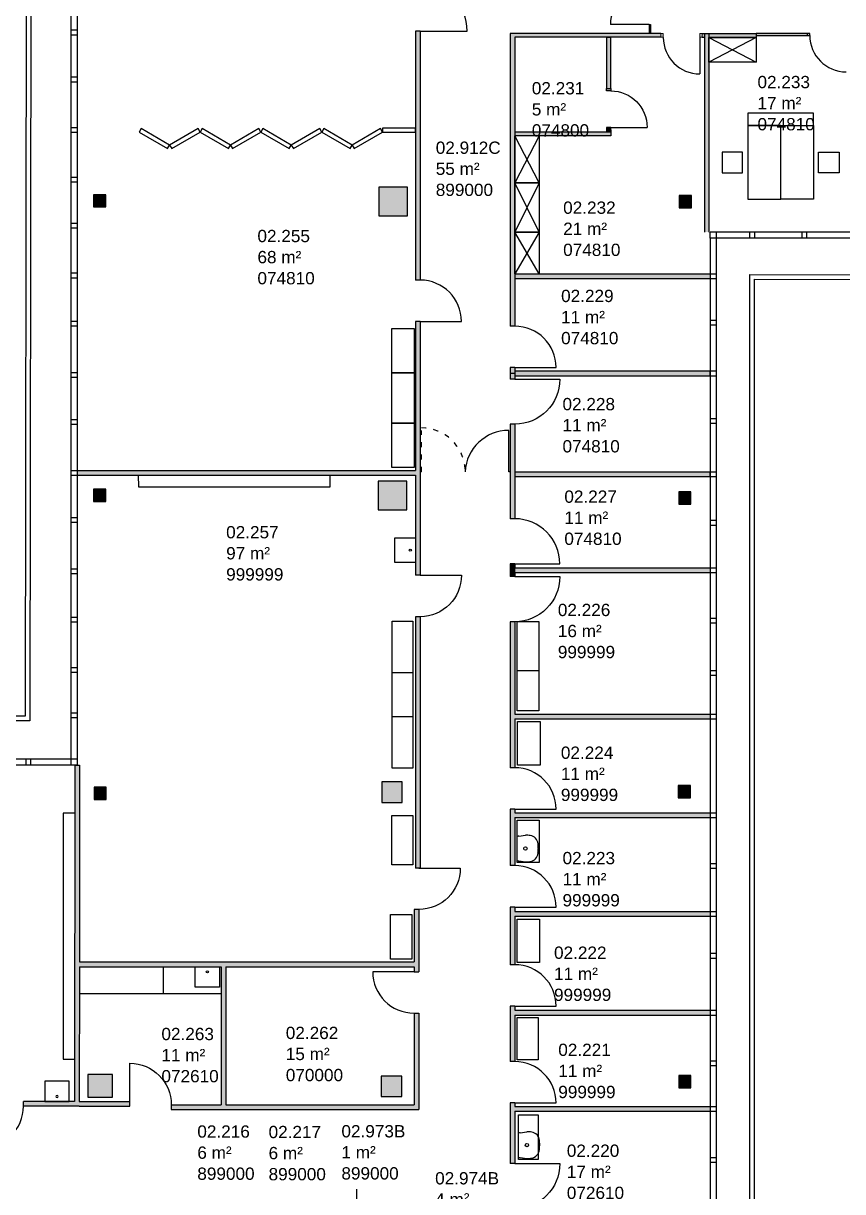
# Model space of a CAD drawing. Header units: metres. Extents: x -1 to 148, y 0 to 108.
# Drawn here: x 33.15 to 53.15, y 62.51 to 91.02 of the extents above; entities that cross this region are included whole.
import ezdxf

# ---------------------------------------------------------------- set-up
doc = ezdxf.new("R2010")
doc.units = ezdxf.units.M
doc.header["$MEASUREMENT"] = 0
doc.header["$PDSIZE"] = -2
doc.linetypes.add('ACAD_ISO03W100', pattern=[30, 12, -18])
doc.layers.get('0').update_dxf_attribs({"linetype": 'CONTINUOUS'})
doc.layers.get('DEFPOINTS').update_dxf_attribs({"linetype": 'CONTINUOUS'})
for name, color, linetype in [('AUSSENWAND_STUETZE', 7, 'CONTINUOUS'), ('AUSSENWAND_STUETZE_FILLING', 7, 'CONTINUOUS'), ('BEMASZUNG', 8, 'CONTINUOUS'), ('BODENKANTEN', 7, 'CONTINUOUS'), ('FENSTER', 4, 'CONTINUOUS'), ('INNENWAND', 7, 'CONTINUOUS'), ('INNENWAND_FILLING', 7, 'CONTINUOUS'), ('MOEBEL', 6, 'CONTINUOUS'), ('RAUMSTEMPEL', 7, 'CONTINUOUS'), ('SANITAER', 6, 'CONTINUOUS'), ('TUEREN', 4, 'CONTINUOUS')]:
    doc.layers.add(name, color=color, linetype=linetype)
doc.styles.add('ARIAL', font='arial.ttf')
doc.dimstyles.new('Meter_Bem', dxfattribs={"dimtxt": 0.35, "dimasz": 0.015, "dimexe": 0, "dimexo": 0.1, "dimgap": 0.05, "dimtad": 1, "dimzin": 0, "dimdsep": 46, "dimtxsty": 'ARIAL', "dimblk1": 'mass1', "dimblk2": 'mass2', "dimsah": 1, "dimcen": 0.125, "dimse1": 1, "dimse2": 1, "dimclrd": 256, "dimclre": 1, "dimclrt": 256, "dimazin": 0, "dimtp": 102033525.0, "dimtm": 1, "dimtfac": 1, "dimtix": 1, "dimtmove": 2, "dimatfit": 3, "dimldrblk": 'mass2', "dimfxl": 1, "dimtolj": 1, "dimtzin": 0, "dimlwd": -1, "dimarcsym": 0})

# ---------------------------------------------------------------- blocks, each defined once
blk = doc.blocks.new('Tuer')
at = {"layer": 'TUEREN'}
blk.add_line((0, 0), (0, 0.82), dxfattribs=at)
blk.add_arc((0, 0), 0.82, 90, 180, dxfattribs=at)
blk = doc.blocks.new('Tuer_doppelt')
at = {"layer": 'TUEREN'}
for p, q in [((-1.32, 0), (-1.32, 0.66)), ((0, 0), (0, 0.66))]:
    blk.add_line(p, q, dxfattribs=at)
for centre, start, end in [((-1.32, 0), 360, 90), ((0, 0), 90, 180)]:
    blk.add_arc(centre, 0.66, start, end, dxfattribs=at)
blk = doc.blocks.new('Raumstempel')
at = {"color": 0, "linetype": 'ByBlock', "style": 'ARIAL'}
for tag, p in [('HOERSAALNUMMER', (0, 1.029)), ('ANZAHL PLAETZE', (0, 0.514)), ('RAUMNUMMER', (0, 0)), ('FLÄCHE', (0, -0.514)), ('INSTITUTSNUMMER1', (0, -1.029)), ('INSTITUTSNUMMER2', (0, -1.543))]:
    blk.add_attdef(tag, p, '', height=0.3, dxfattribs=at)
blk = doc.blocks.new('Ausgussbecken')
blk.add_lwpolyline([(-0.185, 0), (0.415, 0), (0.415, -0.5), (-0.185, -0.5)], close=True)
at = {"linetype": 'Continuous'}
blk.add_circle((0.115, -0.124), 0.0253, dxfattribs=at)
blk = doc.blocks.new('Waschbecken')
at = {"linetype": 'Continuous'}
for p, q in [((-0.294, 0), (0.294, 0)), ((-0.302, -0.041), (-0.325, -0.203)), ((0.302, -0.041), (0.325, -0.203))]:
    blk.add_line(p, q, dxfattribs=at)
blk.add_circle((0, -0.201), 0.0409, dxfattribs=at)
for centre, radius, start, end in [((-0.217, -0.036), 0.0852, 154.6521, 183.1417), ((0.217, -0.036), 0.0852, 356.8585, 25.3109), ((0.288, -0.222), 0.613, 178.1599, 188.9411), ((-0.288, -0.222), 0.613, 351.059, 1.8403), ((-0.095, -0.283), 0.226, 188.9945, 265.2303), ((0.222, 3.518), 4.039, 265.2289, 266.846), ((-0.209, 3.3), 3.821, 273.1336, 274.8472), ((0.095, -0.283), 0.226, 274.824, 351.059)]:
    blk.add_arc(centre, radius, start, end, dxfattribs=at)
blk = doc.blocks.new('mass1')
for p, q in [((0, 25.5), (0, -12.75)), ((-5, -5), (5, 5)), ((-5, 0), (5, 0))]:
    blk.add_line(p, q)
blk = doc.blocks.new('mass2')
for p, q in [((5, 5), (-5, -5)), ((5, 0), (-5, 0)), ((0, -25.5), (0, 12.75))]:
    blk.add_line(p, q)
blk = doc.blocks.new('*D12')
at = {"layer": 'BEMASZUNG', "transparency": 16777216}
blk.add_line((-1, 1.015), (-1, 106.295), dxfattribs=at)
at = {"layer": 'DEFPOINTS', "color": 0, "transparency": 16777216}
for p in [(-1, 106.31), (35.274, 106.31), (2.008, 1)]:
    blk.add_point(p, dxfattribs=at)
at = {"layer": 'BEMASZUNG', "transparency": 16777216, "xscale": 0.015, "yscale": 0.015, "zscale": 0.015}
for name, p, rotation in [('mass2', (-1, 106.31), 90), ('mass1', (-1, 1), 270)]:
    blk.add_blockref(name, p, dxfattribs=dict(at, rotation=rotation))
at = {"layer": 'BEMASZUNG', "transparency": 16777216, "insert": (-1.229, 53.655), "char_height": 0.35, "attachment_point": 5, "rotation": 90, "style": 'ARIAL'}
blk.add_mtext('\\A1;105.31', dxfattribs=at)
blk = doc.blocks.new('*D29')
at = {"layer": 'BEMASZUNG', "transparency": 16777216}
blk.add_line((0.955, 107.255), (147.913, 107.255), dxfattribs=at)
at = {"layer": 'DEFPOINTS', "color": 0, "transparency": 16777216}
for p in [(147.928, 107.255), (147.928, 78.566), (0.94, 71.045)]:
    blk.add_point(p, dxfattribs=at)
at = {"layer": 'BEMASZUNG', "transparency": 16777216, "xscale": 0.015, "yscale": 0.015, "zscale": 0.015, "rotation": 180}
blk.add_blockref('mass1', (0.94, 107.255), dxfattribs=at)
at = {"layer": 'BEMASZUNG', "transparency": 16777216, "xscale": 0.015, "yscale": 0.015, "zscale": 0.015}
blk.add_blockref('mass2', (147.928, 107.255), dxfattribs=at)
at = {"layer": 'BEMASZUNG', "transparency": 16777216, "insert": (74.434, 107.483), "char_height": 0.35, "attachment_point": 5, "style": 'ARIAL'}
blk.add_mtext('\\A1;146.99', dxfattribs=at)

msp = doc.modelspace()

# ---------------------------------------------------------------- hatches: boundary and pattern name
at = {"layer": 'AUSSENWAND_STUETZE_FILLING'}
for points in [[(41.829, 87.023), (41.829, 86.323), (42.529, 86.323), (42.529, 87.023)], [(35.162, 86.537), (35.162, 86.837), (34.862, 86.837), (34.862, 86.537)], [(49.46, 86.516), (49.46, 86.816), (49.16, 86.816), (49.16, 86.516)], [(41.815, 79.842), (41.815, 79.142), (42.515, 79.142), (42.515, 79.842)], [(35.16, 79.35), (35.16, 79.65), (34.86, 79.65), (34.86, 79.35)], [(49.448, 79.287), (49.448, 79.587), (49.148, 79.587), (49.148, 79.287)], [(41.899, 72.006), (42.399, 72.006), (42.399, 72.506), (41.899, 72.506)], [(49.437, 72.121), (49.437, 72.421), (49.137, 72.421), (49.137, 72.121)], [(35.176, 72.078), (35.176, 72.378), (34.876, 72.378), (34.876, 72.078)], [(34.724, 65.362), (34.724, 64.812), (35.324, 64.812), (35.324, 65.362)], [(41.886, 64.825), (42.386, 64.825), (42.386, 65.325), (41.886, 65.325)], [(49.448, 65.041), (49.448, 65.341), (49.148, 65.341), (49.148, 65.041)]]:
    msp.add_hatch(color=256, dxfattribs=at).paths.add_polyline_path(points)
at = {"layer": 'INNENWAND_FILLING'}
for points in [[(48.464, 90.993), (48.424, 90.993), (48.424, 90.774), (48.464, 90.774)], [(45.031, 90.774), (45.031, 83.628), (45.146, 83.628), (45.146, 88.274), (45.146, 90.677), (48.712, 90.677), (48.712, 90.774)], [(49.888, 90.774), (49.788, 90.774), (49.788, 85.924), (49.888, 85.924)], [(47.488, 88.274), (47.488, 88.374), (45.146, 88.374), (45.146, 88.274)], [(45.146, 84.903), (45.146, 84.788), (49.917, 84.788), (49.917, 84.903)], [(45.146, 82.534), (45.146, 82.618), (45.031, 82.618), (45.031, 82.335), (45.146, 82.335), (45.146, 82.419), (49.917, 82.419), (49.917, 82.534)], [(42.807, 69.393), (42.692, 69.393), (42.692, 68.112), (34.52, 68.112), (34.525, 72.913), (34.41, 72.913), (34.401, 64.704), (33.15, 64.704), (33.15, 64.589), (34.516, 64.589), (35.752, 64.589), (35.752, 64.704), (34.516, 64.704), (34.52, 67.997), (37.98, 67.997), (37.98, 64.628), (36.762, 64.628), (36.762, 64.513), (42.803, 64.513), (42.803, 66.863), (42.688, 66.863), (42.688, 64.628), (38.095, 64.628), (38.095, 67.997), (42.688, 67.997), (42.688, 67.873), (42.803, 67.873), (42.803, 67.997), (42.807, 67.997)]]:
    msp.add_hatch(color=256, dxfattribs=at).paths.add_polyline_path(points)
h = msp.add_hatch(color=256, dxfattribs=at)
h.dxf.hatch_style = 1
h.paths.add_polyline_path([(42.836, 90.829), (42.721, 90.829), (42.721, 87.267), (42.721, 84.752), (42.836, 84.752)])
h = msp.add_hatch(color=256, dxfattribs=at)
h.paths.add_polyline_path([(47.488, 90.674), (47.388, 90.674), (47.388, 89.429), (47.488, 89.429)])
h.paths.add_polyline_path([(47.488, 89.429), (47.388, 89.429), (47.388, 89.369), (47.488, 89.369)])
h = msp.add_hatch(color=256, dxfattribs=at)
h.paths.add_polyline_path([(48.772, 90.774), (48.712, 90.774), (48.712, 90.677), (48.772, 90.677)])
h.paths.add_polyline_path([(49.788, 90.774), (49.722, 90.774), (49.722, 90.677), (49.788, 90.677)])
h.paths.add_polyline_path([(49.722, 90.774), (49.662, 90.774), (49.662, 90.677), (49.722, 90.677)])
h = msp.add_hatch(color=256, dxfattribs=at)
h.paths.add_polyline_path([(52.347, 90.774), (52.287, 90.774), (52.287, 90.724), (52.347, 90.724)])
h.paths.add_polyline_path([(52.287, 90.774), (51.038, 90.774), (51.038, 90.724), (52.287, 90.724)])
h.paths.add_polyline_path([(51.038, 90.774), (49.888, 90.774), (49.888, 90.674), (51.038, 90.674)])
h = msp.add_hatch(color=256, dxfattribs=at)
h.paths.add_polyline_path([(47.388, 88.479), (47.388, 88.419), (47.488, 88.419), (47.488, 88.479)])
h.paths.add_polyline_path([(47.388, 88.419), (47.388, 88.374), (47.488, 88.374), (47.488, 88.419)])
h = msp.add_hatch(color=256, dxfattribs=at)
h.dxf.hatch_style = 1
h.paths.add_polyline_path([(42.836, 83.742), (42.721, 83.742), (42.721, 80.105), (34.462, 80.105), (34.462, 79.99), (42.721, 79.99), (42.721, 77.548), (42.836, 77.548)])
h = msp.add_hatch(color=256, dxfattribs=at)
h.dxf.hatch_style = 1
h.paths.add_polyline_path([(45.146, 81.235), (45.031, 81.235), (45.031, 78.928), (45.146, 78.928), (45.146, 79.961), (45.146, 80.076)])
h = msp.add_hatch(color=256, dxfattribs=at)
h.dxf.hatch_style = 1
h.paths.add_polyline_path([(49.917, 80.076), (45.146, 80.076), (45.146, 79.961), (49.917, 79.961)])
h = msp.add_hatch(color=256, dxfattribs=at)
h.dxf.hatch_style = 1
h.paths.add_polyline_path([(45.146, 77.828), (45.031, 77.828), (45.031, 77.515), (45.146, 77.515), (45.146, 77.614), (45.146, 77.729)])
h = msp.add_hatch(color=256, dxfattribs=at)
h.dxf.hatch_style = 1
h.paths.add_polyline_path([(49.917, 77.729), (45.146, 77.729), (45.146, 77.614), (49.917, 77.614)])
h = msp.add_hatch(color=256, dxfattribs=at)
h.paths.add_polyline_path([(42.836, 76.538), (42.721, 76.538), (42.721, 70.403), (42.836, 70.403)])
h.paths.add_polyline_path([(45.146, 71.635), (49.917, 71.635), (49.917, 71.75), (45.146, 71.75), (45.146, 71.842), (45.031, 71.842), (45.031, 70.462), (45.146, 70.462)])
h.paths.add_polyline_path([(45.146, 69.23), (49.917, 69.23), (49.917, 69.345), (45.146, 69.345), (45.146, 69.452), (45.031, 69.452), (45.031, 68.045), (45.146, 68.045)])
h = msp.add_hatch(color=256, dxfattribs=at)
h.dxf.hatch_style = 1
h.paths.add_polyline_path([(45.146, 76.415), (45.031, 76.415), (45.031, 72.852), (45.146, 72.852), (45.146, 74.048), (49.917, 74.048), (49.917, 74.163), (45.146, 74.163)])
h = msp.add_hatch(color=256, dxfattribs=at)
h.paths.add_polyline_path([(49.917, 66.932), (45.146, 66.932), (45.146, 67.035), (45.031, 67.035), (45.031, 65.681), (45.146, 65.681), (45.146, 66.817), (49.917, 66.817)])
h.paths.add_polyline_path([(49.917, 64.586), (45.146, 64.586), (45.146, 64.671), (45.031, 64.671), (45.031, 63.19), (45.146, 63.19), (45.146, 64.471), (49.917, 64.471)])

# ---------------------------------------------------------------- linework, layer by layer
at = {"layer": 'AUSSENWAND_STUETZE'}
for points in [[(41.829, 86.323), (42.529, 86.323), (42.529, 87.023), (41.829, 87.023)], [(34.862, 86.537), (35.162, 86.537), (35.162, 86.837), (34.862, 86.837)], [(49.16, 86.516), (49.46, 86.516), (49.46, 86.816), (49.16, 86.816)], [(41.815, 79.142), (42.515, 79.142), (42.515, 79.842), (41.815, 79.842)], [(34.86, 79.35), (35.16, 79.35), (35.16, 79.65), (34.86, 79.65)], [(49.148, 79.287), (49.448, 79.287), (49.448, 79.587), (49.148, 79.587)], [(41.899, 72.006), (42.399, 72.006), (42.399, 72.506), (41.899, 72.506)], [(49.137, 72.121), (49.437, 72.121), (49.437, 72.421), (49.137, 72.421)], [(34.876, 72.078), (35.176, 72.078), (35.176, 72.378), (34.876, 72.378)], [(34.724, 64.812), (35.324, 64.812), (35.324, 65.362), (34.724, 65.362)], [(41.886, 64.825), (42.386, 64.825), (42.386, 65.325), (41.886, 65.325)], [(49.148, 65.041), (49.448, 65.041), (49.448, 65.341), (49.148, 65.341)]]:
    msp.add_lwpolyline(points, close=True, dxfattribs=at)
at = {"layer": 'BODENKANTEN'}
for p, q in [((33.233, 102.669), (33.195, 74.109)), ((33.348, 102.554), (33.31, 73.993)), ((50.888, 84.891), (72.501, 84.815)), ((50.888, 56.239), (50.888, 84.891)), ((51.003, 56.148), (51.003, 84.776)), ((51.003, 84.776), (72.616, 84.7)), ((33.195, 74.109), (4.675, 74.202)), ((33.31, 73.993), (4.79, 74.086))]:
    msp.add_line(p, q, dxfattribs=at)
at = {"layer": 'FENSTER'}
for p, q in [((34.312, 101.502), (34.312, 87.267)), ((34.462, 101.502), (34.462, 87.267)), ((34.312, 90.856), (34.462, 90.856)), ((34.312, 90.741), (34.462, 90.741)), ((34.312, 89.709), (34.462, 89.709)), ((34.312, 89.594), (34.462, 89.594)), ((34.312, 88.478), (34.462, 88.478)), ((34.312, 88.363), (34.462, 88.363)), ((34.312, 87.267), (34.312, 80.105)), ((34.312, 87.267), (34.462, 87.267)), ((34.462, 87.267), (34.462, 80.105)), ((34.312, 87.152), (34.462, 87.152)), ((34.312, 86.143), (34.462, 86.143)), ((34.312, 86.028), (34.462, 86.028)), ((49.917, 85.774), (49.917, 85.924)), ((50.067, 85.924), (49.917, 85.924)), ((50.067, 85.924), (50.067, 85.774)), ((52.275, 85.924), (50.067, 85.924)), ((50.889, 85.774), (50.889, 85.924)), ((51.004, 85.774), (51.004, 85.924)), ((52.16, 85.774), (52.16, 85.924)), ((54.681, 85.924), (52.275, 85.924)), ((52.275, 85.774), (52.275, 85.924)), ((49.917, 85.774), (49.917, 83.775)), ((50.067, 85.774), (49.917, 85.774)), ((50.067, 85.774), (50.067, 83.775)), ((52.275, 85.774), (50.067, 85.774)), ((54.681, 85.774), (52.275, 85.774)), ((34.312, 84.926), (34.462, 84.926)), ((34.312, 84.811), (34.462, 84.811)), ((49.917, 84.903), (50.067, 84.903)), ((49.917, 84.788), (50.067, 84.788)), ((34.312, 83.754), (34.462, 83.754)), ((34.312, 83.639), (34.462, 83.639)), ((49.917, 83.775), (49.917, 81.378)), ((49.917, 83.775), (50.067, 83.775)), ((49.917, 83.66), (50.067, 83.66)), ((50.067, 83.775), (50.067, 81.378)), ((34.312, 82.496), (34.462, 82.496)), ((49.917, 82.534), (50.067, 82.534)), ((49.917, 82.419), (50.067, 82.419)), ((34.312, 82.381), (34.462, 82.381)), ((34.312, 81.354), (34.462, 81.354)), ((49.917, 81.378), (49.917, 77.729)), ((49.917, 81.378), (50.067, 81.378)), ((49.917, 81.263), (50.067, 81.263)), ((50.067, 81.378), (50.067, 77.729)), ((34.312, 81.239), (34.462, 81.239)), ((34.312, 80.105), (34.312, 72.913)), ((34.312, 80.105), (34.462, 80.105)), ((34.312, 79.99), (34.462, 79.99)), ((34.462, 80.105), (34.462, 72.913)), ((49.917, 80.076), (50.067, 80.076)), ((49.917, 79.961), (50.067, 79.961)), ((34.312, 78.959), (34.462, 78.959)), ((34.312, 78.844), (34.462, 78.844)), ((49.917, 78.89), (50.067, 78.89)), ((49.917, 78.775), (50.067, 78.775)), ((34.312, 77.708), (34.462, 77.708)), ((34.312, 77.593), (34.462, 77.593)), ((49.917, 77.729), (49.917, 74.163)), ((49.917, 77.729), (50.067, 77.729)), ((49.917, 77.614), (50.067, 77.614)), ((50.067, 77.729), (50.067, 74.163)), ((34.312, 76.53), (34.462, 76.53)), ((34.312, 76.415), (34.462, 76.415)), ((49.917, 76.503), (50.067, 76.503)), ((49.917, 76.388), (50.067, 76.388)), ((34.312, 75.298), (34.462, 75.298)), ((34.312, 75.183), (34.462, 75.183)), ((49.917, 75.224), (50.067, 75.224)), ((49.917, 75.109), (50.067, 75.109)), ((34.312, 74.191), (34.462, 74.191)), ((49.917, 74.163), (49.917, 71.75)), ((49.917, 74.163), (50.067, 74.163)), ((50.067, 74.163), (50.067, 71.75)), ((34.312, 74.076), (34.462, 74.076)), ((49.917, 74.048), (50.067, 74.048)), ((34.462, 73.063), (27.313, 73.063)), ((33.22, 72.913), (33.22, 73.063)), ((33.335, 72.913), (33.335, 73.063)), ((34.462, 72.913), (27.313, 72.913)), ((49.917, 71.75), (49.917, 69.345)), ((49.917, 71.75), (50.067, 71.75)), ((49.917, 71.635), (50.067, 71.635)), ((50.067, 71.75), (50.067, 69.345)), ((49.917, 70.517), (50.067, 70.517)), ((49.917, 70.402), (50.067, 70.402)), ((49.917, 69.345), (49.917, 66.932)), ((49.917, 69.345), (50.067, 69.345)), ((50.067, 69.345), (50.067, 66.932)), ((49.917, 69.23), (50.067, 69.23)), ((49.917, 68.323), (50.067, 68.323)), ((49.917, 68.208), (50.067, 68.208)), ((50.067, 68.208), (50.067, 64.586)), ((49.917, 66.932), (49.917, 64.586)), ((49.917, 66.932), (50.067, 66.932)), ((49.917, 66.817), (50.067, 66.817)), ((49.917, 65.702), (50.067, 65.702)), ((49.917, 65.587), (50.067, 65.587)), ((49.917, 64.586), (49.917, 60.939)), ((49.917, 64.586), (50.067, 64.586)), ((49.917, 64.471), (50.067, 64.471)), ((50.067, 64.586), (50.067, 60.939)), ((49.917, 63.342), (50.067, 63.342)), ((49.917, 63.227), (50.067, 63.227))]:
    msp.add_line(p, q, dxfattribs=at)
at = {"layer": 'INNENWAND'}
for p, q in [((48.424, 90.993), (48.464, 90.993)), ((48.424, 90.993), (48.424, 90.773)), ((48.464, 90.993), (48.464, 90.773)), ((42.836, 90.829), (42.721, 90.829)), ((42.721, 90.829), (42.721, 87.267)), ((42.836, 90.829), (42.836, 84.752)), ((45.031, 90.774), (45.031, 83.628)), ((48.712, 90.774), (45.031, 90.774)), ((45.146, 90.677), (45.146, 83.628)), ((48.712, 90.677), (45.146, 90.677)), ((47.388, 90.674), (47.388, 89.429)), ((47.488, 90.674), (47.388, 90.674)), ((47.488, 89.429), (47.488, 90.674)), ((49.722, 90.774), (49.823, 90.774)), ((49.722, 90.677), (49.788, 90.677)), ((49.788, 85.924), (49.788, 90.774)), ((49.788, 90.774), (49.888, 90.774)), ((49.888, 90.774), (49.888, 85.924)), ((49.888, 90.774), (51.038, 90.774)), ((51.038, 90.674), (49.888, 90.674)), ((49.888, 90.674), (51.038, 90.674)), ((49.888, 90.074), (49.888, 90.674)), ((51.038, 90.774), (51.038, 90.674)), ((52.287, 90.774), (51.038, 90.774)), ((51.038, 90.724), (52.287, 90.724)), ((47.388, 88.419), (47.388, 88.374)), ((47.488, 88.419), (47.488, 88.374)), ((45.146, 88.374), (47.488, 88.374)), ((47.488, 88.274), (45.146, 88.274)), ((47.488, 88.374), (47.488, 88.274)), ((42.721, 87.267), (42.721, 84.752)), ((42.836, 84.752), (42.721, 84.752)), ((45.146, 84.903), (49.917, 84.903)), ((45.146, 84.788), (49.917, 84.788)), ((42.836, 83.742), (42.721, 83.742)), ((42.721, 83.742), (42.721, 80.105)), ((42.836, 83.742), (42.836, 77.548)), ((45.146, 83.628), (45.031, 83.628)), ((45.031, 82.618), (45.031, 82.335)), ((45.146, 82.618), (45.031, 82.618)), ((45.146, 82.472), (45.031, 82.472)), ((45.146, 82.618), (45.146, 82.534)), ((45.146, 82.618), (45.146, 82.472)), ((45.146, 82.534), (49.917, 82.534)), ((45.146, 82.534), (45.146, 82.419)), ((45.146, 82.419), (45.146, 82.335)), ((45.146, 82.419), (49.917, 82.419)), ((49.917, 82.419), (49.917, 82.534)), ((45.146, 82.335), (45.031, 82.335)), ((45.031, 81.235), (45.031, 78.928)), ((45.146, 81.235), (45.031, 81.235)), ((45.146, 81.235), (45.146, 80.014)), ((45.146, 80.16), (45.146, 80.076)), ((34.462, 80.105), (42.721, 80.105)), ((34.462, 79.99), (42.721, 79.99)), ((42.721, 79.99), (42.721, 77.548)), ((42.869, 80.076), (42.836, 80.076)), ((45.031, 80.076), (45.001, 80.076)), ((45.146, 80.076), (49.917, 80.076)), ((45.146, 80.076), (45.146, 79.961)), ((45.146, 79.961), (45.146, 78.928)), ((45.146, 79.961), (49.917, 79.961)), ((49.917, 79.961), (49.917, 80.076)), ((45.146, 78.928), (45.031, 78.928)), ((45.031, 77.828), (45.031, 77.515)), ((45.146, 77.828), (45.031, 77.828)), ((45.146, 77.828), (45.146, 77.729)), ((45.146, 77.729), (49.917, 77.729)), ((45.146, 77.614), (45.146, 77.729)), ((45.146, 77.614), (49.917, 77.614)), ((45.146, 77.614), (45.146, 77.515)), ((42.836, 77.548), (42.721, 77.548)), ((45.146, 77.515), (45.031, 77.515)), ((42.836, 76.538), (42.721, 76.538)), ((42.721, 76.538), (42.721, 70.403)), ((42.836, 76.538), (42.836, 70.403)), ((45.146, 76.415), (45.031, 76.415)), ((45.031, 76.415), (45.031, 72.852)), ((45.146, 76.415), (45.146, 74.163)), ((45.146, 74.163), (49.917, 74.163)), ((45.146, 74.048), (49.917, 74.048)), ((45.146, 74.048), (45.146, 72.852)), ((34.41, 72.913), (34.401, 64.704)), ((34.41, 72.913), (34.525, 72.913)), ((34.525, 72.913), (34.52, 68.112)), ((45.146, 72.852), (45.031, 72.852)), ((45.146, 71.842), (45.031, 71.842)), ((45.031, 71.842), (45.031, 70.462)), ((45.146, 71.842), (45.146, 71.75)), ((45.146, 71.75), (49.917, 71.75)), ((45.146, 71.635), (49.917, 71.635)), ((45.146, 71.635), (45.146, 70.462)), ((45.146, 70.462), (45.031, 70.462)), ((42.836, 70.403), (42.721, 70.403)), ((42.807, 69.393), (42.692, 69.393)), ((42.692, 69.393), (42.692, 68.112)), ((42.807, 69.393), (42.807, 67.997)), ((45.146, 69.452), (45.031, 69.452)), ((45.031, 69.452), (45.031, 68.045)), ((45.146, 69.452), (45.146, 69.345)), ((45.146, 69.345), (49.917, 69.345)), ((45.146, 69.23), (49.917, 69.23)), ((45.146, 69.23), (45.146, 68.045)), ((34.52, 67.997), (34.516, 64.704)), ((34.52, 68.112), (42.692, 68.112)), ((34.52, 67.997), (37.98, 67.997)), ((37.98, 67.997), (37.98, 64.628)), ((38.095, 67.997), (38.095, 64.628)), ((38.095, 67.997), (42.688, 67.997)), ((42.688, 67.997), (42.688, 67.873)), ((42.688, 67.873), (42.803, 67.873)), ((42.803, 67.997), (42.803, 67.873)), ((42.803, 67.997), (42.807, 67.997)), ((45.146, 68.045), (45.031, 68.045)), ((45.146, 67.035), (45.031, 67.035)), ((45.031, 67.035), (45.031, 65.681)), ((45.146, 67.035), (45.146, 66.932)), ((42.688, 66.863), (42.803, 66.863)), ((42.688, 66.863), (42.688, 64.628)), ((42.803, 66.863), (42.803, 64.513)), ((45.146, 66.932), (49.917, 66.932)), ((45.146, 66.817), (49.917, 66.817)), ((45.146, 66.817), (45.146, 65.681)), ((49.917, 66.932), (49.917, 66.817)), ((45.146, 65.681), (45.031, 65.681)), ((34.401, 64.704), (33.15, 64.704)), ((33.15, 64.589), (33.15, 64.704)), ((34.516, 64.589), (33.15, 64.589)), ((34.516, 64.704), (35.752, 64.704)), ((34.516, 64.589), (35.752, 64.589)), ((35.752, 64.589), (35.752, 64.704)), ((36.762, 64.628), (36.762, 64.513)), ((36.762, 64.628), (37.98, 64.628)), ((36.762, 64.513), (42.803, 64.513)), ((38.095, 64.628), (42.688, 64.628)), ((45.146, 64.671), (45.031, 64.671)), ((45.031, 64.671), (45.031, 63.19)), ((45.146, 64.671), (45.146, 64.586)), ((45.146, 64.586), (49.917, 64.586)), ((45.146, 64.471), (49.917, 64.471)), ((45.146, 64.471), (45.146, 63.19)), ((49.917, 64.586), (49.917, 64.471)), ((45.146, 63.19), (45.031, 63.19))]:
    msp.add_line(p, q, dxfattribs=at)
at = {"layer": 'INNENWAND', "linetype": 'Continuous', "lineweight": 18}
msp.add_line((49.888, 90.674), (49.888, 90.774), dxfattribs=at)
for points in [[(48.772, 90.774), (48.712, 90.774), (48.712, 90.677), (48.772, 90.677)], [(49.662, 90.774), (49.722, 90.774), (49.722, 90.677), (49.662, 90.677)]]:
    msp.add_lwpolyline(points, close=True, dxfattribs=at)
at = {"layer": 'INNENWAND'}
for points in [[(52.347, 90.774), (52.287, 90.774), (52.287, 90.724), (52.347, 90.724)], [(47.388, 89.369), (47.388, 89.429), (47.488, 89.429), (47.488, 89.369)], [(47.388, 88.479), (47.388, 88.419), (47.488, 88.419), (47.488, 88.479)]]:
    msp.add_lwpolyline(points, close=True, dxfattribs=at)
at = {"layer": 'INNENWAND_FILLING'}
msp.add_line((45.146, 84.903), (45.146, 88.274), dxfattribs=at)
at = {"layer": 'MOEBEL'}
for p, q in [((49.888, 90.674), (51.038, 90.074)), ((51.038, 90.674), (49.888, 90.074)), ((49.888, 90.674), (51.038, 90.074)), ((51.038, 90.674), (49.888, 90.074)), ((51.038, 90.674), (51.038, 90.074)), ((51.038, 90.674), (51.038, 90.074)), ((51.038, 90.074), (49.888, 90.074)), ((51.038, 90.074), (49.888, 90.074)), ((50.838, 88.824), (50.838, 88.524)), ((52.438, 88.824), (50.838, 88.824)), ((52.438, 88.524), (52.438, 88.824)), ((51.638, 88.524), (50.838, 88.524)), ((50.838, 88.524), (50.838, 86.724)), ((50.838, 88.524), (52.438, 88.524)), ((51.638, 88.524), (52.438, 88.524)), ((51.638, 86.724), (51.638, 88.524)), ((51.638, 86.724), (51.638, 88.524)), ((52.438, 88.524), (52.438, 86.724)), ((45.746, 88.274), (45.146, 87.124)), ((45.746, 87.124), (45.146, 88.274)), ((45.746, 88.274), (45.746, 87.124)), ((50.707, 87.872), (50.207, 87.872)), ((50.207, 87.872), (50.207, 87.372)), ((50.707, 87.372), (50.707, 87.872)), ((52.565, 87.372), (52.565, 87.872)), ((52.565, 87.872), (53.065, 87.872)), ((53.065, 87.872), (53.065, 87.372)), ((50.207, 87.372), (50.707, 87.372)), ((53.065, 87.372), (52.565, 87.372)), ((45.746, 87.124), (45.146, 87.124)), ((45.146, 87.124), (45.746, 87.124)), ((45.146, 87.124), (45.746, 87.124)), ((45.746, 87.124), (45.146, 85.924)), ((45.746, 85.924), (45.146, 87.124)), ((45.746, 87.124), (45.746, 85.924)), ((50.838, 86.724), (51.638, 86.724)), ((52.438, 86.724), (51.638, 86.724)), ((45.746, 85.924), (45.146, 85.924)), ((45.146, 85.924), (45.746, 85.924)), ((45.146, 85.924), (45.746, 85.924)), ((45.746, 85.924), (45.146, 84.903)), ((45.746, 84.903), (45.146, 85.924)), ((45.746, 85.924), (45.746, 84.903)), ((45.146, 84.788), (45.746, 84.788)), ((35.952, 79.99), (35.958, 79.703)), ((40.642, 79.709), (40.642, 79.99)), ((35.958, 79.703), (40.642, 79.709)), ((42.154, 75.175), (42.659, 75.175)), ((45.204, 75.223), (45.732, 75.223)), ((42.154, 74.106), (42.659, 74.106)), ((34.409, 71.742), (34.121, 71.742)), ((34.121, 71.742), (34.121, 65.742)), ((36.568, 67.344), (36.568, 67.997)), ((34.519, 67.344), (37.98, 67.344)), ((34.121, 65.742), (34.402, 65.742))]:
    msp.add_line(p, q, dxfattribs=at)
for points in [[(42.689, 80.179), (42.144, 80.179), (42.144, 83.572), (42.689, 83.572)], [(42.144, 82.487), (42.689, 82.487), (42.689, 82.487), (42.144, 82.487)], [(42.144, 81.259), (42.689, 81.259), (42.689, 81.259), (42.144, 81.259)], [(42.659, 72.844), (42.154, 72.844), (42.154, 76.426), (42.659, 76.426)], [(45.732, 74.241), (45.204, 74.241), (45.204, 76.417), (45.732, 76.417)], [(45.764, 72.911), (45.211, 72.911), (45.211, 73.982), (45.764, 73.982)], [(42.655, 70.486), (42.146, 70.486), (42.146, 71.688), (42.655, 71.688)], [(45.743, 70.541), (45.207, 70.541), (45.207, 71.574), (45.743, 71.574)], [(42.631, 68.181), (42.113, 68.181), (42.113, 69.269), (42.631, 69.269)], [(45.749, 68.097), (45.202, 68.097), (45.202, 69.16), (45.749, 69.16)], [(45.714, 65.726), (45.206, 65.726), (45.206, 66.754), (45.714, 66.754)], [(45.241, 64.38), (45.717, 64.38), (45.717, 63.291), (45.241, 63.291)]]:
    msp.add_lwpolyline(points, close=True, dxfattribs=at)
at = {"layer": 'RAUMSTEMPEL'}
msp.add_line((41.283, 62.564), (41.283, 59.956), dxfattribs=at)
at = {"layer": 'TUEREN'}
for p, q in [((36.028, 88.449), (35.978, 88.363)), ((36.721, 88.049), (36.028, 88.449)), ((37.414, 88.449), (36.721, 88.049)), ((37.464, 88.363), (37.414, 88.449)), ((37.514, 88.449), (37.464, 88.363)), ((38.207, 88.049), (37.514, 88.449)), ((38.9, 88.449), (38.207, 88.049)), ((38.95, 88.363), (38.9, 88.449)), ((39, 88.449), (38.95, 88.363)), ((39.692, 88.049), (39, 88.449)), ((40.385, 88.449), (39.692, 88.049)), ((40.435, 88.363), (40.385, 88.449)), ((40.485, 88.449), (40.435, 88.363)), ((41.178, 88.049), (40.485, 88.449)), ((41.871, 88.449), (41.178, 88.049)), ((41.921, 88.363), (41.871, 88.449)), ((42.721, 88.463), (41.921, 88.463)), ((41.921, 88.463), (41.921, 88.363)), ((42.721, 88.363), (42.721, 88.463)), ((35.978, 88.363), (36.671, 87.963)), ((36.771, 87.963), (37.464, 88.363)), ((37.464, 88.363), (38.157, 87.963)), ((38.257, 87.963), (38.95, 88.363)), ((38.95, 88.363), (39.642, 87.963)), ((39.742, 87.963), (40.435, 88.363)), ((40.435, 88.363), (41.128, 87.963)), ((41.228, 87.963), (41.921, 88.363)), ((41.921, 88.363), (42.721, 88.363)), ((36.671, 87.963), (36.721, 88.049)), ((36.721, 88.049), (36.771, 87.963)), ((38.157, 87.963), (38.207, 88.049)), ((38.207, 88.049), (38.257, 87.963)), ((39.642, 87.963), (39.692, 88.049)), ((39.692, 88.049), (39.742, 87.963)), ((41.128, 87.963), (41.178, 88.049)), ((41.178, 88.049), (41.228, 87.963)), ((45.001, 80.076), (44.999, 81.085))]:
    msp.add_line(p, q, dxfattribs=at)
at = {"layer": 'TUEREN', "linetype": 'ACAD_ISO03W100', "ltscale": 0.01}
msp.add_line((42.869, 80.076), (42.869, 81.085), dxfattribs=at)
at = {"layer": 'TUEREN', "lineweight": -3}
msp.add_lwpolyline([(49.662, 90.674), (49.662, 89.784)], dxfattribs=at)
at = {"layer": 'TUEREN', "lineweight": -3, "extrusion": (-2.82388e-15, 1, 0), "elevation": 88.479}
msp.add_lwpolyline([(-47.488, 0), (-48.378, 0)], dxfattribs=at)
at = {"layer": 'TUEREN', "lineweight": -3}
for centre in [(49.662, 90.674), (53.237, 90.724)]:
    msp.add_arc(centre, 0.89, 180, 270, dxfattribs=at)
at = {"layer": 'TUEREN', "lineweight": -3, "extrusion": (0, 0, -1)}
msp.add_arc((-47.488, 88.479), 0.89, 90, 180, dxfattribs=at)
at = {"layer": 'TUEREN', "linetype": 'ACAD_ISO03W100', "ltscale": 0.01}
msp.add_arc((42.869, 80.076), 1.068, 3.1461, 89.8753, dxfattribs=at)
at = {"layer": 'TUEREN'}
msp.add_arc((45, 80.017), 1.068, 90.061, 176.854, dxfattribs=at)

# ---------------------------------------------------------------- block references
at = {"layer": 'RAUMSTEMPEL'}
ref = msp.add_blockref('Raumstempel', (45.563, 89.799), dxfattribs=at)
ref.add_attrib('RAUMNUMMER', '02.231', (45.563, 89.285), dxfattribs={"layer": '0', "color": 0, "linetype": 'ByBlock', "height": 0.3, "style": 'ARIAL'})
ref.add_attrib('FLÄCHE_NGF', '5 m²', (45.563, 88.77), dxfattribs={"layer": '0', "color": 0, "linetype": 'ByBlock', "height": 0.3, "style": 'ARIAL'})
ref.add_attrib('NUTZER_1', '074800', (45.563, 88.256), dxfattribs={"layer": '0', "color": 0, "linetype": 'ByBlock', "height": 0.3, "style": 'ARIAL'})
ref = msp.add_blockref('Raumstempel', (51.072, 89.95), dxfattribs=at)
ref.add_attrib('RAUMNUMMER', '02.233', (51.072, 89.436), dxfattribs={"layer": '0', "color": 0, "linetype": 'ByBlock', "height": 0.3, "style": 'ARIAL'})
ref.add_attrib('FLÄCHE_NGF', '17 m²', (51.072, 88.922), dxfattribs={"layer": '0', "color": 0, "linetype": 'ByBlock', "height": 0.3, "style": 'ARIAL'})
ref.add_attrib('NUTZER_1', '074810', (51.072, 88.407), dxfattribs={"layer": '0', "color": 0, "linetype": 'ByBlock', "height": 0.3, "style": 'ARIAL'})
ref = msp.add_blockref('Raumstempel', (43.218, 88.347), dxfattribs=at)
ref.add_attrib('RAUMNUMMER', '02.912C', (43.218, 87.833), dxfattribs={"layer": '0', "color": 0, "linetype": 'ByBlock', "height": 0.3, "style": 'ARIAL'})
ref.add_attrib('FLÄCHE_NGF', '55 m²', (43.218, 87.319), dxfattribs={"layer": '0', "color": 0, "linetype": 'ByBlock', "height": 0.3, "style": 'ARIAL'})
ref.add_attrib('NUTZER_1', '899000', (43.218, 86.805), dxfattribs={"layer": '0', "color": 0, "linetype": 'ByBlock', "height": 0.3, "style": 'ARIAL'})
ref = msp.add_blockref('Raumstempel', (46.328, 86.884), dxfattribs=at)
ref.add_attrib('RAUMNUMMER', '02.232', (46.328, 86.37), dxfattribs={"layer": '0', "color": 0, "linetype": 'ByBlock', "height": 0.3, "style": 'ARIAL'})
ref.add_attrib('FLÄCHE_NGF', '21 m²', (46.328, 85.855), dxfattribs={"layer": '0', "color": 0, "linetype": 'ByBlock', "height": 0.3, "style": 'ARIAL'})
ref.add_attrib('NUTZER_1', '074810', (46.328, 85.341), dxfattribs={"layer": '0', "color": 0, "linetype": 'ByBlock', "height": 0.3, "style": 'ARIAL'})
ref = msp.add_blockref('Raumstempel', (38.865, 86.192), dxfattribs=at)
ref.add_attrib('RAUMNUMMER', '02.255', (38.865, 85.678), dxfattribs={"layer": '0', "color": 0, "linetype": 'ByBlock', "height": 0.3, "style": 'ARIAL'})
ref.add_attrib('FLÄCHE_NGF', '68 m²', (38.865, 85.164), dxfattribs={"layer": '0', "color": 0, "linetype": 'ByBlock', "height": 0.3, "style": 'ARIAL'})
ref.add_attrib('NUTZER_1', '074810', (38.865, 84.649), dxfattribs={"layer": '0', "color": 0, "linetype": 'ByBlock', "height": 0.3, "style": 'ARIAL'})
ref = msp.add_blockref('Raumstempel', (46.278, 84.73), dxfattribs=at)
ref.add_attrib('RAUMNUMMER', '02.229', (46.278, 84.216), dxfattribs={"layer": '0', "color": 0, "linetype": 'ByBlock', "height": 0.3, "style": 'ARIAL'})
ref.add_attrib('FLÄCHE_NGF', '11 m²', (46.278, 83.701), dxfattribs={"layer": '0', "color": 0, "linetype": 'ByBlock', "height": 0.3, "style": 'ARIAL'})
ref.add_attrib('NUTZER_1', '074810', (46.278, 83.187), dxfattribs={"layer": '0', "color": 0, "linetype": 'ByBlock', "height": 0.3, "style": 'ARIAL'})
ref = msp.add_blockref('Raumstempel', (46.312, 82.09), dxfattribs=at)
ref.add_attrib('RAUMNUMMER', '02.228', (46.312, 81.576), dxfattribs={"layer": '0', "color": 0, "linetype": 'ByBlock', "height": 0.3, "style": 'ARIAL'})
ref.add_attrib('FLÄCHE_NGF', '11 m²', (46.312, 81.062), dxfattribs={"layer": '0', "color": 0, "linetype": 'ByBlock', "height": 0.3, "style": 'ARIAL'})
ref.add_attrib('NUTZER_1', '074810', (46.312, 80.547), dxfattribs={"layer": '0', "color": 0, "linetype": 'ByBlock', "height": 0.3, "style": 'ARIAL'})
ref = msp.add_blockref('Raumstempel', (46.357, 79.832), dxfattribs=at)
ref.add_attrib('RAUMNUMMER', '02.227', (46.357, 79.318), dxfattribs={"layer": '0', "color": 0, "linetype": 'ByBlock', "height": 0.3, "style": 'ARIAL'})
ref.add_attrib('FLÄCHE_NGF', '11 m²', (46.357, 78.804), dxfattribs={"layer": '0', "color": 0, "linetype": 'ByBlock', "height": 0.3, "style": 'ARIAL'})
ref.add_attrib('NUTZER_1', '074810', (46.357, 78.29), dxfattribs={"layer": '0', "color": 0, "linetype": 'ByBlock', "height": 0.3, "style": 'ARIAL'})
ref = msp.add_blockref('Raumstempel', (38.101, 78.964), dxfattribs=at)
ref.add_attrib('RAUMNUMMER', '02.257', (38.101, 78.45), dxfattribs={"layer": '0', "color": 0, "linetype": 'ByBlock', "height": 0.3, "style": 'ARIAL'})
ref.add_attrib('FLÄCHE_NGF', '97 m²', (38.101, 77.936), dxfattribs={"layer": '0', "color": 0, "linetype": 'ByBlock', "height": 0.3, "style": 'ARIAL'})
ref.add_attrib('NUTZER_1', '999999', (38.101, 77.421), dxfattribs={"layer": '0', "color": 0, "linetype": 'ByBlock', "height": 0.3, "style": 'ARIAL'})
ref = msp.add_blockref('Raumstempel', (46.198, 77.067), dxfattribs=at)
ref.add_attrib('RAUMNUMMER', '02.226', (46.198, 76.553), dxfattribs={"layer": '0', "color": 0, "linetype": 'ByBlock', "height": 0.3, "style": 'ARIAL'})
ref.add_attrib('FLÄCHE_NGF', '16 m²', (46.198, 76.039), dxfattribs={"layer": '0', "color": 0, "linetype": 'ByBlock', "height": 0.3, "style": 'ARIAL'})
ref.add_attrib('NUTZER_1', '999999', (46.198, 75.525), dxfattribs={"layer": '0', "color": 0, "linetype": 'ByBlock', "height": 0.3, "style": 'ARIAL'})
ref = msp.add_blockref('Raumstempel', (46.272, 73.583), dxfattribs=at)
ref.add_attrib('RAUMNUMMER', '02.224', (46.272, 73.069), dxfattribs={"layer": '0', "color": 0, "linetype": 'ByBlock', "height": 0.3, "style": 'ARIAL'})
ref.add_attrib('FLÄCHE_NGF', '11 m²', (46.272, 72.555), dxfattribs={"layer": '0', "color": 0, "linetype": 'ByBlock', "height": 0.3, "style": 'ARIAL'})
ref.add_attrib('NUTZER_1', '999999', (46.272, 72.04), dxfattribs={"layer": '0', "color": 0, "linetype": 'ByBlock', "height": 0.3, "style": 'ARIAL'})
ref = msp.add_blockref('Raumstempel', (46.313, 71.011), dxfattribs=at)
ref.add_attrib('RAUMNUMMER', '02.223', (46.313, 70.497), dxfattribs={"layer": '0', "color": 0, "linetype": 'ByBlock', "height": 0.3, "style": 'ARIAL'})
ref.add_attrib('FLÄCHE_NGF', '11 m²', (46.313, 69.983), dxfattribs={"layer": '0', "color": 0, "linetype": 'ByBlock', "height": 0.3, "style": 'ARIAL'})
ref.add_attrib('NUTZER_1', '999999', (46.313, 69.468), dxfattribs={"layer": '0', "color": 0, "linetype": 'ByBlock', "height": 0.3, "style": 'ARIAL'})
ref = msp.add_blockref('Raumstempel', (46.105, 68.703), dxfattribs=at)
ref.add_attrib('RAUMNUMMER', '02.222', (46.105, 68.188), dxfattribs={"layer": '0', "color": 0, "linetype": 'ByBlock', "height": 0.3, "style": 'ARIAL'})
ref.add_attrib('FLÄCHE_NGF', '11 m²', (46.105, 67.674), dxfattribs={"layer": '0', "color": 0, "linetype": 'ByBlock', "height": 0.3, "style": 'ARIAL'})
ref.add_attrib('NUTZER_1', '999999', (46.105, 67.16), dxfattribs={"layer": '0', "color": 0, "linetype": 'ByBlock', "height": 0.3, "style": 'ARIAL'})
ref = msp.add_blockref('Raumstempel', (36.521, 66.718), dxfattribs=at)
ref.add_attrib('RAUMNUMMER', '02.263', (36.521, 66.204), dxfattribs={"layer": '0', "color": 0, "linetype": 'ByBlock', "height": 0.3, "style": 'ARIAL'})
ref.add_attrib('FLÄCHE_NGF', '11 m²', (36.521, 65.689), dxfattribs={"layer": '0', "color": 0, "linetype": 'ByBlock', "height": 0.3, "style": 'ARIAL'})
ref.add_attrib('NUTZER_1', '072610', (36.521, 65.175), dxfattribs={"layer": '0', "color": 0, "linetype": 'ByBlock', "height": 0.3, "style": 'ARIAL'})
ref = msp.add_blockref('Raumstempel', (39.557, 66.745), dxfattribs=at)
ref.add_attrib('RAUMNUMMER', '02.262', (39.557, 66.231), dxfattribs={"layer": '0', "color": 0, "linetype": 'ByBlock', "height": 0.3, "style": 'ARIAL'})
ref.add_attrib('FLÄCHE_NGF', '15 m²', (39.557, 65.717), dxfattribs={"layer": '0', "color": 0, "linetype": 'ByBlock', "height": 0.3, "style": 'ARIAL'})
ref.add_attrib('NUTZER_1', '070000', (39.557, 65.202), dxfattribs={"layer": '0', "color": 0, "linetype": 'ByBlock', "height": 0.3, "style": 'ARIAL'})
ref = msp.add_blockref('Raumstempel', (46.209, 66.332), dxfattribs=at)
ref.add_attrib('RAUMNUMMER', '02.221', (46.209, 65.818), dxfattribs={"layer": '0', "color": 0, "linetype": 'ByBlock', "height": 0.3, "style": 'ARIAL'})
ref.add_attrib('FLÄCHE_NGF', '11 m²', (46.209, 65.303), dxfattribs={"layer": '0', "color": 0, "linetype": 'ByBlock', "height": 0.3, "style": 'ARIAL'})
ref.add_attrib('NUTZER_1', '999999', (46.209, 64.789), dxfattribs={"layer": '0', "color": 0, "linetype": 'ByBlock', "height": 0.3, "style": 'ARIAL'})
ref = msp.add_blockref('Raumstempel', (37.397, 64.338), dxfattribs=at)
ref.add_attrib('RAUMNUMMER', '02.216', (37.397, 63.824), dxfattribs={"layer": '0', "color": 0, "linetype": 'ByBlock', "height": 0.3, "style": 'ARIAL'})
ref.add_attrib('FLÄCHE_NGF', '6 m²', (37.397, 63.309), dxfattribs={"layer": '0', "color": 0, "linetype": 'ByBlock', "height": 0.3, "style": 'ARIAL'})
ref.add_attrib('NUTZER_1', '899000', (37.397, 62.795), dxfattribs={"layer": '0', "color": 0, "linetype": 'ByBlock', "height": 0.3, "style": 'ARIAL'})
ref = msp.add_blockref('Raumstempel', (39.137, 64.326), dxfattribs=at)
ref.add_attrib('RAUMNUMMER', '02.217', (39.137, 63.812), dxfattribs={"layer": '0', "color": 0, "linetype": 'ByBlock', "height": 0.3, "style": 'ARIAL'})
ref.add_attrib('FLÄCHE_NGF', '6 m²', (39.137, 63.298), dxfattribs={"layer": '0', "color": 0, "linetype": 'ByBlock', "height": 0.3, "style": 'ARIAL'})
ref.add_attrib('NUTZER_1', '899000', (39.137, 62.783), dxfattribs={"layer": '0', "color": 0, "linetype": 'ByBlock', "height": 0.3, "style": 'ARIAL'})
ref = msp.add_blockref('Raumstempel', (40.915, 64.346), dxfattribs=at)
ref.add_attrib('RAUMNUMMER', '02.973B', (40.915, 63.831), dxfattribs={"layer": '0', "color": 0, "linetype": 'ByBlock', "height": 0.3, "style": 'ARIAL'})
ref.add_attrib('FLÄCHE_NGF', '1 m²', (40.915, 63.317), dxfattribs={"layer": '0', "color": 0, "linetype": 'ByBlock', "height": 0.3, "style": 'ARIAL'})
ref.add_attrib('NUTZER_1', '899000', (40.915, 62.803), dxfattribs={"layer": '0', "color": 0, "linetype": 'ByBlock', "height": 0.3, "style": 'ARIAL'})
ref = msp.add_blockref('Raumstempel', (46.417, 63.871), dxfattribs=at)
ref.add_attrib('RAUMNUMMER', '02.220', (46.417, 63.356), dxfattribs={"layer": '0', "color": 0, "linetype": 'ByBlock', "height": 0.3, "style": 'ARIAL'})
ref.add_attrib('FLÄCHE_NGF', '17 m²', (46.417, 62.842), dxfattribs={"layer": '0', "color": 0, "linetype": 'ByBlock', "height": 0.3, "style": 'ARIAL'})
ref.add_attrib('NUTZER_1', '072610', (46.417, 62.328), dxfattribs={"layer": '0', "color": 0, "linetype": 'ByBlock', "height": 0.3, "style": 'ARIAL'})
ref = msp.add_blockref('Raumstempel', (43.203, 63.197), dxfattribs=at)
ref.add_attrib('RAUMNUMMER', '02.974B', (43.203, 62.683), dxfattribs={"layer": '0', "color": 0, "linetype": 'ByBlock', "height": 0.3, "style": 'ARIAL'})
ref.add_attrib('FLÄCHE_NGF', '4 m²', (43.203, 62.168), dxfattribs={"layer": '0', "color": 0, "linetype": 'ByBlock', "height": 0.3, "style": 'ARIAL'})
ref.add_attrib('NUTZER_1', '899000', (43.203, 61.654), dxfattribs={"layer": '0', "color": 0, "linetype": 'ByBlock', "height": 0.3, "style": 'ARIAL'})
at = {"layer": 'SANITAER'}
for name, p, rotation in [('Ausgussbecken', (42.721, 78.275), 270), ('Waschbecken', (45.207, 70.881), 89.93008323273241), ('Waschbecken', (45.241, 63.643), 89.93008323273241)]:
    msp.add_blockref(name, p, dxfattribs=dict(at, rotation=rotation))
msp.add_blockref('Ausgussbecken', (37.527, 67.997), dxfattribs=at)
at = {"layer": 'SANITAER', "xscale": -1, "rotation": 180}
msp.add_blockref('Ausgussbecken', (33.857, 64.704), dxfattribs=at)
at = {"layer": 'TUEREN'}
for name, p, xscale, yscale, zscale, rotation in [('Tuer_doppelt', (48.424, 92.878), 1.428030303030464, 1.428030303030464, 1.428030303030464, 90), ('Tuer', (42.836, 90.829), 1.402439024390347, 1.402439024390347, 1.402439024390347, 269.9999999969403), ('Tuer', (42.836, 83.742), 1.231707317073276, 1.231707317073276, 1.231707317073276, 269.9999999969403), ('Tuer', (45.146, 82.618), 1.231707317087159, 1.231707317087159, 1.231707317087159, 270), ('Tuer', (45.146, 82.335), -1.341463414634212, 1.341463414634228, 1.341463414634229, 270), ('Tuer', (45.146, 77.828), 1.341463414634212, 1.341463414634212, 1.341463414634212, 270), ('Tuer', (42.836, 77.548), -1.231707317073276, 1.231707317073294, 1.231707317073293, 269.9999999969405), ('Tuer', (45.146, 77.515), -1.341463414634212, 1.341463414634228, 1.341463414634229, 270), ('Tuer', (45.146, 71.842), 1.231707317087159, 1.231707317087159, 1.231707317087159, 270), ('Tuer', (45.146, 69.452), 1.231707317087159, 1.231707317087159, 1.231707317087159, 270), ('Tuer', (42.807, 70.403), -1.231707317073276, 1.231707317073294, 1.231707317073293, 269.9999999969405), ('Tuer', (42.688, 67.873), 1.231707317073282, 1.231707317073282, 1.231707317073282, 90), ('Tuer', (45.146, 67.035), 1.231707317087159, 1.231707317087159, 1.231707317087159, 270), ('Tuer', (35.752, 64.628), -1.231707317073273, 1.23170731707328, 1.23170731707328, 359.9999999999985), ('Tuer', (45.146, 64.671), 1.231707317087159, 1.231707317087159, 1.231707317087159, 270), ('Tuer', (32.14, 64.589), 1.231707317073273, 1.231707317073273, 1.231707317073273, 180), ('Tuer', (45.146, 63.19), -1.341463414634212, 1.341463414634228, 1.341463414634229, 270)]:
    msp.add_blockref(name, p, dxfattribs=dict(at, xscale=xscale, yscale=yscale, zscale=zscale, rotation=rotation))

# ---------------------------------------------------------------- dimensions: what is measured, and where the dimension line sits
at = {"layer": 'BEMASZUNG'}
dim = msp.add_linear_dim(base=(147.928, 107.255), p1=(0.94, 71.045), p2=(147.928, 78.566), dimstyle='Meter_Bem', dxfattribs=at)
dim.commit()
dim.dimension.update_dxf_attribs({"geometry": '*D29', "text_midpoint": (74.434, 107.483)})
dim = msp.add_linear_dim(base=(-1, 106.31), p1=(2.008, 1), p2=(35.274, 106.31), angle=90, dimstyle='Meter_Bem', dxfattribs=at)
dim.commit()
dim.dimension.update_dxf_attribs({"geometry": '*D12', "text_midpoint": (-1.229, 53.655)})

doc.saveas('drawing.dxf')
